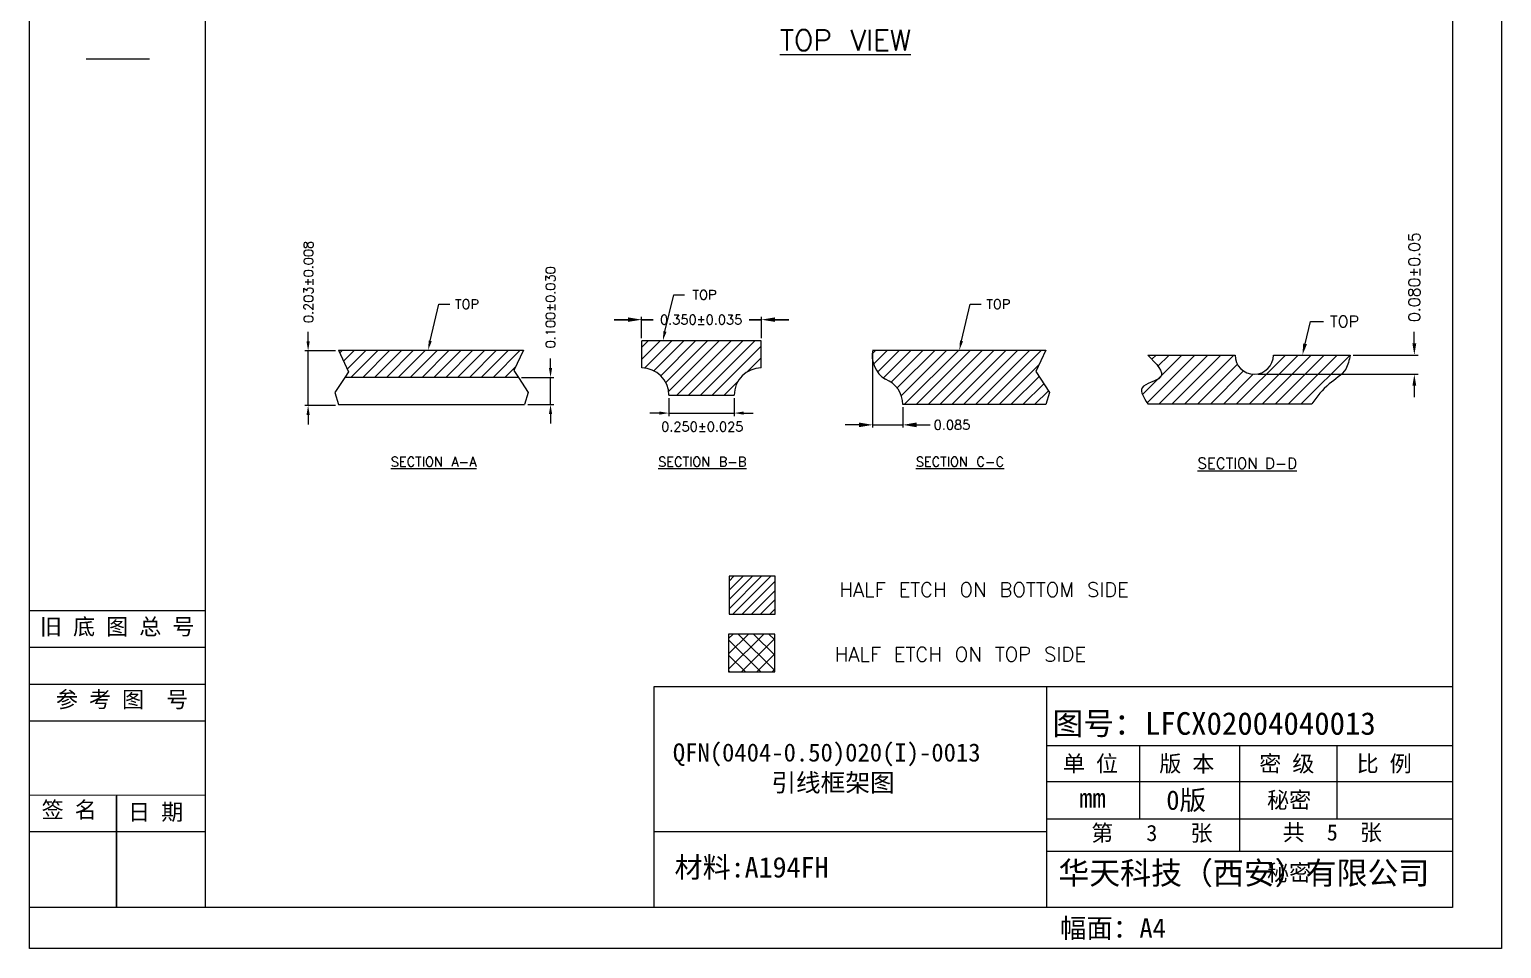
# Model space of a CAD drawing. Header units: millimetres. Extents: x 2103 to 2391, y 501 to 745.
# Drawn here: x 2310.18 to 2320.92, y 720.42 to 727.12 of the extents above; entities that cross this region are included whole.
import ezdxf
from ezdxf.enums import TextEntityAlignment as Align

# ---------------------------------------------------------------- set-up
doc = ezdxf.new("R2010")
doc.units = ezdxf.units.MM
doc.layers.get('Defpoints').update_dxf_attribs({"lineweight": 18})
doc.layers.add('1', color=7, linetype='Continuous', lineweight=18)
doc.layers.add('ETCH', color=4, linetype='Continuous', lineweight=15)
for name, color, linetype in [('HALF ETCH ON TOP SIDE', 6, 'Continuous'), ('TEMPLATE', 7, 'Continuous'), ('标注', 4, 'Continuous')]:
    doc.layers.add(name, color=color, linetype=linetype)
doc.styles.add('SIMPLEX', font='simplex.shx', dxfattribs={"bigfont": 'gbcbig.shx'})
doc.styles.get("Standard").update_dxf_attribs({"font": 'txt', "bigfont": 'gbcbig.shx'})
doc.styles.add('宋体', font='')
doc.styles.get('宋体').set_extended_font_data('宋体')
doc.dimstyles.get("Standard").update_dxf_attribs({"dimscale": 0.12, "dimtxt": 1, "dimasz": 1, "dimexe": 0.3, "dimexo": 0.3, "dimgap": 0.3, "dimtad": 0, "dimdec": 3, "dimzin": 0, "dimdsep": 46, "dimtxsty": 'SIMPLEX', "dimcen": 0.5, "dimdle": 2, "dimclrd": 256, "dimclre": 256, "dimclrt": 256, "dimadec": 0, "dimazin": 0, "dimtfac": 1, "dimtdec": 3, "dimtofl": 0, "dimtmove": 0, "dimatfit": 0, "dimfxl": 1, "dimtolj": 1, "dimtzin": 0, "dimarcsym": 0})
doc.dimstyles.new('tapp', dxfattribs={"dimtxt": 1.15, "dimasz": 1.75, "dimexe": 0.5, "dimexo": 0.5, "dimgap": 0.2, "dimtad": 0, "dimdec": 3, "dimzin": 0, "dimdsep": 46, "dimtxsty": 'SIMPLEX', "dimcen": 0, "dimdle": 3.5, "dimclrd": 256, "dimclre": 256, "dimclrt": 256, "dimazin": 0, "dimtfac": 0.6, "dimtdec": 3, "dimtofl": 0, "dimtmove": 0, "dimatfit": 3, "dimfxl": 1, "dimtolj": 1, "dimtzin": 0, "dimarcsym": 0})
pattern_1 = [(45, (244.014477, -73.50313), (-0.0432174826, 0.0432174826), [])]

# ---------------------------------------------------------------- blocks, each defined once
blk = doc.blocks.new('*D65')
at = {"layer": 'Defpoints', "color": 0, "transparency": 16777216}
for p in [(2316.331, 724.785), (2316.551, 724.388), (2316.551, 724.24)]:
    blk.add_point(p, dxfattribs=at)
at = {"layer": '标注', "lineweight": 5, "transparency": 16777216}
for p, q in [((2316.331, 724.765), (2316.331, 724.22)), ((2316.551, 724.368), (2316.551, 724.22)), ((2316.231, 724.24), (2316.131, 724.24)), ((2316.331, 724.24), (2316.551, 724.24)), ((2316.651, 724.24), (2316.751, 724.24))]:
    blk.add_line(p, q, dxfattribs=at)
at = {"layer": '标注', "transparency": 16777216}
for points in [[(2316.231, 724.223), (2316.231, 724.257), (2316.331, 724.24)], [(2316.651, 724.257), (2316.651, 724.223), (2316.551, 724.24)]]:
    blk.add_solid(points, dxfattribs=at)
at = {"layer": '标注', "lineweight": 13, "transparency": 16777216, "insert": (2316.91, 724.24), "char_height": 0.0693, "attachment_point": 5, "style": 'SIMPLEX'}
blk.add_mtext('\\A1;0.085', dxfattribs=at)
blk = doc.blocks.new('*D97')
at = {"layer": 'Defpoints', "color": 0, "transparency": 16777216}
for p in [(2315.519, 725.007), (2314.646, 724.853), (2315.519, 724.853)]:
    blk.add_point(p, dxfattribs=at)
at = {"layer": '标注', "linetype": 'Continuous', "lineweight": -2, "transparency": 16777216}
for p, q in [((2314.546, 725.007), (2314.446, 725.007)), ((2314.646, 725.007), (2314.73, 725.007)), ((2315.519, 725.007), (2315.43, 725.007)), ((2315.619, 725.007), (2315.719, 725.007))]:
    blk.add_line(p, q, dxfattribs=at)
at = {"layer": '标注', "linetype": 'Continuous', "lineweight": 5, "transparency": 16777216}
for p, q in [((2314.646, 724.873), (2314.646, 725.027)), ((2315.519, 724.873), (2315.519, 725.027))]:
    blk.add_line(p, q, dxfattribs=at)
at = {"layer": '标注', "transparency": 16777216}
for points in [[(2314.546, 724.991), (2314.546, 725.024), (2314.646, 725.007)], [(2315.619, 725.024), (2315.619, 724.991), (2315.519, 725.007)]]:
    blk.add_solid(points, dxfattribs=at)
at = {"layer": '标注', "lineweight": 5, "transparency": 16777216, "insert": (2315.08, 725.007), "char_height": 0.0693, "attachment_point": 5}
blk.add_mtext('\\A1;0.350%%p0.035', dxfattribs=at)

msp = doc.modelspace()

# ---------------------------------------------------------------- hatches: boundary and pattern name
at = {"layer": 'ETCH', "lineweight": 13}
h = msp.add_hatch(dxfattribs=at)
h.set_pattern_fill('ANSI31', color=256, scale=0.01925)
h.set_pattern_definition(pattern_1)
h.paths.add_polyline_path([(2314.64629, 724.85335), (2314.64629, 724.65502, -0.41421356), (2314.84463, 724.45668), (2315.32063, 724.45668, -0.41421356), (2315.51897, 724.65502), (2315.51897, 724.85335)])
h = msp.add_hatch(dxfattribs=at)
h.set_pattern_fill('ANSI31', color=256, scale=0.01925)
h.set_pattern_definition(pattern_1)
h.paths.add_polyline_path([(2313.78295, 724.7846), (2312.4345, 724.7846), (2312.50698, 724.62785), (2312.47998, 724.58625), (2313.74688, 724.58625), (2313.71439, 724.63631)])
h = msp.add_hatch(dxfattribs=at)
h.set_pattern_fill('ANSI31', color=256, scale=0.01925)
h.set_pattern_definition(pattern_1)
h.paths.add_polyline_path([(2317.59422, 724.78479), (2316.33087, 724.78479, 0.31443922), (2316.42499, 724.57283, -0.30876392), (2316.55108, 724.38812), (2317.59404, 724.38812), (2317.62011, 724.47652), (2317.52175, 724.62805)])
h = msp.add_hatch(dxfattribs=at)
h.set_pattern_fill('ANSI31', color=4, scale=0.021)
h.set_pattern_definition([(45, (660.42652, -216.033014), (-0.0471463446, 0.0471463446), [])])
edge = h.paths.add_edge_path()
edge.add_spline(control_points=[(2318.33805, 724.39375), (2318.30495, 724.45525), (2318.24562, 724.56551), (2318.47802, 724.60351), (2318.38752, 724.6978), (2318.33805, 724.74935)], knot_values=[0, 0, 0, 0, 0.23065735, 0.41351244, 0.63404228, 0.63404228, 0.63404228, 0.63404228], degree=3, periodic=0)
edge.add_line((2318.33805, 724.74935), (2318.97468, 724.74935))
edge.add_arc((2319.11468, 724.74935), 0.14, 180, 360)
edge.add_line((2319.25468, 724.74935), (2319.81468, 724.74935))
edge.add_arc((2324.24519, 720.97272), 5.82172, 139.55528, 144.010818)
edge.add_line((2319.53468, 724.39375), (2318.33805, 724.39375))
edge = h.paths.add_edge_path(flags=16)
edge.add_line((2319.7921, 724.73309), (2319.80836, 724.74935))
h = msp.add_hatch(dxfattribs=at)
h.set_pattern_fill('ANSI31', color=4, scale=0.015, style=0)
h.set_pattern_definition([(45, (1387.86313, 367.09345), (-0.0336759605, 0.0336759605), [])])
h.paths.add_polyline_path([(2315.62022, 723.13564), (2315.28398, 723.13564), (2315.28398, 722.85904), (2315.62022, 722.85904)])
at = {"layer": 'HALF ETCH ON TOP SIDE', "lineweight": 13}
h = msp.add_hatch(dxfattribs=at)
h.set_pattern_fill('ANSI37', color=6, scale=0.025, style=0)
h.set_pattern_definition([(45, (1387.16599, 366.83461), (-0.056126601, 0.056126601), []), (135, (1387.16599, 366.83461), (-0.056126601, -0.056126601), [])])
h.paths.add_polyline_path([(2315.61659, 722.71476), (2315.28036, 722.71476), (2315.28036, 722.43816), (2315.61659, 722.43816)])

# ---------------------------------------------------------------- linework, layer by layer
at = {"lineweight": 13, "ltscale": 0.1}
for p, q in [((2318.33805, 724.74935), (2318.97468, 724.74935)), ((2319.25468, 724.74935), (2319.81468, 724.74935)), ((2318.33805, 724.39375), (2319.53468, 724.39375))]:
    msp.add_line(p, q, dxfattribs=at)
msp.add_arc((2319.11468, 724.74935), 0.14, 180, 0, dxfattribs=at)
msp.add_spline([(2319.81468, 724.74935), (2319.78187, 724.64653), (2319.66164, 724.5389), (2319.53491, 724.39436)], degree=3, dxfattribs=at)
at = {"layer": '1', "lineweight": 0, "ltscale": 0.1}
msp.add_spline([(2318.33805, 724.74935), (2318.43177, 724.58701), (2318.29717, 724.5093), (2318.33805, 724.39375)], degree=3, dxfattribs=at)
at = {"layer": 'TEMPLATE', "color": 7, "lineweight": 13}
for p, q in [((2310.59461, 726.91054), (2311.05552, 726.91054)), ((2311.4632, 722.88415), (2310.17979, 722.88415)), ((2311.4632, 722.61539), (2310.17979, 722.61539)), ((2311.4632, 722.34664), (2310.17979, 722.34664)), ((2314.73634, 720.72139), (2314.73634, 722.33309)), ((2314.73634, 722.33309), (2320.56144, 722.33309)), ((2317.60015, 722.33309), (2317.60015, 720.72139)), ((2311.4632, 722.07789), (2310.17979, 722.07789)), ((2317.60015, 721.90179), (2320.56144, 721.90179)), ((2318.27768, 721.89636), (2318.27768, 721.36623)), ((2319.00695, 721.89636), (2319.00695, 721.13041)), ((2319.71727, 721.89636), (2319.71727, 721.36623)), ((2317.60015, 721.63828), (2320.56144, 721.63828)), ((2310.17979, 721.54092), (2311.4632, 721.54038)), ((2310.81453, 721.54092), (2310.81453, 720.72692)), ((2310.81453, 720.72692), (2310.81453, 721.53294)), ((2317.60015, 721.36623), (2320.56144, 721.36623)), ((2311.4632, 721.27111), (2310.17979, 721.27111)), ((2317.60015, 721.27111), (2314.73634, 721.27111)), ((2317.60015, 721.13041), (2320.56144, 721.13041)), ((2311.46236, 720.72052), (2310.18344, 720.72052))]:
    msp.add_line(p, q, dxfattribs=at)
at = {"layer": '标注', "lineweight": 13}
for p, q in [((2313.10381, 724.85202, 0.02828), (2313.16747, 725.11998, 0.02828)), ((2313.16747, 725.11998, 0.02828), (2313.24605, 725.11998, 0.02828)), ((2314.81611, 724.92078, 0.02828), (2314.87977, 725.18874, 0.02828)), ((2314.87977, 725.18874, 0.02828), (2314.95835, 725.18874, 0.02828)), ((2316.97941, 724.85222, 0.02828), (2317.04306, 725.12018, 0.02828)), ((2317.04306, 725.12018, 0.02828), (2317.12165, 725.12018, 0.02828)), ((2312.21253, 724.84797, 0.03936), (2312.21253, 724.91727, 0.03936)), ((2319.48573, 724.83107), (2319.52431, 724.99347)), ((2319.52431, 724.99347), (2319.61956, 724.99347)), ((2320.28266, 724.83335), (2320.28266, 724.91735)), ((2312.41176, 724.77867, 0.03936), (2312.18943, 724.77867, 0.03936)), ((2312.21253, 724.38235, 0.03936), (2312.21253, 724.77867, 0.03936)), ((2313.98112, 724.65555, 0.03936), (2313.98112, 724.72485, 0.03936)), ((2319.83636, 724.74935), (2320.31066, 724.74935)), ((2313.76998, 724.58625, 0.03936), (2314.00422, 724.58625, 0.03936)), ((2313.98112, 724.38789, 0.03936), (2313.98112, 724.58625, 0.03936)), ((2319.14268, 724.60935), (2320.31066, 724.60935)), ((2320.28266, 724.52535), (2320.28266, 724.44135)), ((2312.41176, 724.38235, 0.03936), (2312.18943, 724.38235, 0.03936)), ((2313.81546, 724.38789, 0.03936), (2314.00422, 724.38789, 0.03936)), ((2314.84463, 724.43358, 0.03936), (2314.84463, 724.30289, 0.03936)), ((2315.32063, 724.43358, 0.03936), (2315.32063, 724.30289, 0.03936)), ((2312.21253, 724.31305, 0.03936), (2312.21253, 724.24375, 0.03936)), ((2313.98112, 724.31859, 0.03936), (2313.98112, 724.24929, 0.03936)), ((2314.77533, 724.32599, 0.03936), (2314.70603, 724.32599, 0.03936)), ((2314.84463, 724.32599, 0.03936), (2315.32063, 724.32599, 0.03936)), ((2315.38993, 724.32599, 0.03936), (2315.45923, 724.32599, 0.03936))]:
    msp.add_line(p, q, dxfattribs=at)
at = {"layer": '标注', "color": 7, "lineweight": 13}
for p, q in [((2314.64629, 724.65502, 0.02828), (2314.64629, 724.85335, 0.02828)), ((2315.51897, 724.85335, 0.02828), (2314.64629, 724.85335, 0.02828)), ((2315.51897, 724.65502, 0.02828), (2315.51897, 724.85335, 0.02828)), ((2312.4345, 724.7846, 0.02828), (2313.78295, 724.7846, 0.02828)), ((2312.4345, 724.7846, 0.02828), (2312.50698, 724.62785, 0.02828)), ((2313.78295, 724.7846, 0.02828), (2313.71439, 724.63631, 0.02828)), ((2316.33133, 724.78479, 0.02828), (2317.59422, 724.78479, 0.02828)), ((2317.59422, 724.78479, 0.02828), (2317.52175, 724.62805, 0.02828)), ((2312.47998, 724.58625, 0.02828), (2312.40861, 724.4763, 0.02828)), ((2312.50698, 724.62785, 0.02828), (2312.47998, 724.58625, 0.02828)), ((2313.74688, 724.58625, 0.02828), (2312.47998, 724.58625, 0.02828)), ((2313.71439, 724.63631, 0.02828), (2313.74688, 724.58625, 0.02828)), ((2313.74688, 724.58625, 0.02828), (2313.81825, 724.4763, 0.02828)), ((2317.52175, 724.62805, 0.02828), (2317.62011, 724.47652, 0.02828)), ((2312.40861, 724.4763, 0.02828), (2312.43468, 724.38789, 0.02828)), ((2313.81825, 724.4763, 0.02828), (2313.79218, 724.38789, 0.02828)), ((2317.62011, 724.47652, 0.02828), (2317.59404, 724.38812, 0.02828)), ((2312.43468, 724.38789, 0.02828), (2313.79236, 724.38789, 0.02828)), ((2314.84463, 724.45668, 0.02828), (2315.32063, 724.45668, 0.02828)), ((2317.59422, 724.38812, 0.02828), (2316.55108, 724.38812, 0.02828)), ((2315.28398, 723.13564), (2315.28398, 722.85904)), ((2315.62022, 723.13564), (2315.28398, 723.13564)), ((2315.62022, 722.85904), (2315.62022, 723.13564)), ((2315.28398, 722.85904), (2315.62022, 722.85904)), ((2315.28036, 722.71476), (2315.28036, 722.43816)), ((2315.61659, 722.71476), (2315.28036, 722.71476)), ((2315.61659, 722.43816), (2315.61659, 722.71476)), ((2315.28036, 722.43816), (2315.61659, 722.43816))]:
    msp.add_line(p, q, dxfattribs=at)
for centre, radius, start, end in [((2316.52979, 724.74625, 0.02828), 0.20263, 168.329999, 238.854861), ((2314.64629, 724.45668, 0.02828), 0.19834, 0, 90), ((2315.51897, 724.45668, 0.02828), 0.19834, 90, 180), ((2316.35274, 724.38812, 0.02828), 0.19834, 0, 68.635203)]:
    msp.add_arc(centre, radius, start, end, dxfattribs=at)
at = {"layer": '标注', "lineweight": 13}
for points in [[(2314.82735, 724.91811, 0.02828), (2314.8001, 724.85335, 0.02828), (2314.80488, 724.92345, 0.02828)], [(2312.20098, 724.84797, 0.03936), (2312.22408, 724.84797, 0.03936), (2312.21253, 724.77867, 0.03936)], [(2313.11505, 724.84936, 0.02828), (2313.08779, 724.7846, 0.02828), (2313.09257, 724.85469, 0.02828)], [(2316.99064, 724.84955, 0.02828), (2316.96339, 724.78479, 0.02828), (2316.96817, 724.85489, 0.02828)], [(2319.49935, 724.82784), (2319.46631, 724.74935), (2319.47211, 724.83431)], [(2320.26866, 724.83335), (2320.29666, 724.83335), (2320.28266, 724.74935)], [(2313.96957, 724.65555, 0.03936), (2313.99267, 724.65555, 0.03936), (2313.98112, 724.58625, 0.03936)], [(2320.26866, 724.52535), (2320.29666, 724.52535), (2320.28266, 724.60935)], [(2312.20098, 724.31305, 0.03936), (2312.22408, 724.31305, 0.03936), (2312.21253, 724.38235, 0.03936)], [(2313.96957, 724.31859, 0.03936), (2313.99267, 724.31859, 0.03936), (2313.98112, 724.38789, 0.03936)], [(2314.77533, 724.33754, 0.03936), (2314.77533, 724.31444, 0.03936), (2314.84463, 724.32599, 0.03936)], [(2315.38993, 724.33754, 0.03936), (2315.38993, 724.31444, 0.03936), (2315.32063, 724.32599, 0.03936)]]:
    msp.add_solid(points, dxfattribs=at)

# ---------------------------------------------------------------- texts
at = {"layer": 'TEMPLATE', "color": 7, "lineweight": 13, "style": '宋体'}
for s, height, p in [('图号：LFCX02004040013', 0.165, (2317.64253, 721.97982, 0.00529)), ('单 位', 0.118102, (2317.71888, 721.71023)), ('版 本', 0.118102, (2318.42178, 721.71023)), ('密 级', 0.118102, (2319.15105, 721.71023)), ('比 例', 0.118102, (2319.86138, 721.71023)), ('0版', 0.141722, (2318.47331, 721.43251)), ('秘密', 0.118102, (2319.208, 721.44516)), ('mm', 0.141722, (2317.83821, 721.44846)), ('秘密', 0.118102, (2319.208, 720.9151)), ('幅面：A4', 0.141722, (2317.69722, 720.4996))]:
    msp.add_text(s, height=height, dxfattribs=at).set_placement(p)
at = {"layer": 'TEMPLATE', "color": 7, "lineweight": 13, "attachment_point": 1, "style": '宋体'}
for s, insert, char_height in [('{\\fSimSun|b0|i0|c134|p2;旧 底 图 总 号}', (2310.25641, 722.8275), 0.118102), ('{\\fSimSun|b0|i0|c134|p2;参 考 图  号}', (2310.37254, 722.29683), 0.118102), ('{\\fSimSun|b0|i0|c134|p2; 签 名}', (2310.18796, 721.49161), 0.118102), ('{\\fSimSun|b0|i0|c134|p2; 日 期}', (2310.8193, 721.47565), 0.118102), ('{\\fSimSun|b0|i0|c134|p2;第   \\fSimSun|b0|i0|c0|p2;3\\fSimSun|b0|i0|c134|p2;   张}', (2317.92565, 721.32297), 0.118102), ('共  5  张', (2319.32241, 721.32699), 0.118102), ('材料:A194FH', (2314.88631, 721.08878, 0.00529), 0.1499), ('{\\fSimSun|b0|i0|c134|p2;华天科技（西安）有限公司}', (2317.68553, 721.05445), 0.1653429)]:
    msp.add_mtext(s, dxfattribs=dict(at, insert=insert, char_height=char_height))
at = {"layer": 'TEMPLATE', "color": 7, "lineweight": 13, "insert": (2314.87338, 721.91688), "char_height": 0.132, "width": 3.4845455, "attachment_point": 1, "style": '宋体'}
msp.add_mtext('{\\C0;\\f宋体|b0|i0|c134|p2;QFN(0404-0.50)020(I)-0013\\f宋体|b0|i0|c134|p2;           \\P        引线框架图}', dxfattribs=at)
at = {"layer": '标注', "lineweight": 13}
for s, p in [('HALF ETCH ON BOTTOM SIDE', (2318.20024, 723.03843)), ('HALF ETCH ON TOP SIDE', (2317.88694, 722.56652, -0.03935))]:
    msp.add_text(s, height=0.105, dxfattribs=at).set_placement(p, align=Align.MIDDLE_RIGHT)
at = {"layer": '标注', "lineweight": 13, "attachment_point": 5}
for s, insert, char_height in [('{\\LTOP VIEW}', (2316.13222, 727.04614, 0.07514), 0.15), ('\\A1;TOP', (2315.10474, 725.18874, 0.02828), 0.0693), ('\\A1;TOP', (2313.3724, 725.11998, 0.02828), 0.0693), ('\\A1;TOP', (2317.248, 725.12018, 0.02828), 0.0693), ('\\A1;TOP', (2319.77272, 724.99347), 0.084), ('\\A1;0.250%%P0.025', (2315.08821, 724.2269, 0.03936), 0.0693), ('\\A1;{\\LSECTION A-A}', (2313.1288, 723.97102, 0.03936), 0.0693), ('\\A1;{\\LSECTION B-B}', (2315.08821, 723.97102, 0.03936), 0.0693), ('\\A1;{\\LSECTION C-C}', (2316.96769, 723.97102, 0.03936), 0.0693)]:
    msp.add_mtext(s, dxfattribs=dict(at, insert=insert, char_height=char_height))
at = {"layer": '标注', "lineweight": 13, "insert": (2312.21494, 725.28193, 0.03936), "char_height": 0.0693, "attachment_point": 5, "rotation": 90}
msp.add_mtext('\\A1;0.203%%p0.008', dxfattribs=at)
at = {"layer": '标注', "color": 4, "lineweight": 13, "insert": (2320.28266, 725.31752), "char_height": 0.084, "attachment_point": 5, "rotation": 90, "style": 'SIMPLEX'}
msp.add_mtext('\\A1;\\Fsimplex.shx|c1;\\C256;0.080±0.05', dxfattribs=at)
at = {"layer": '标注', "lineweight": 13, "insert": (2319.06393, 723.95989, -0.00576), "char_height": 0.0798336, "attachment_point": 5, "style": 'SIMPLEX'}
msp.add_mtext('{\\LSECTION D-D}', dxfattribs=at)

# ---------------------------------------------------------------- dimensions: what is measured, and where the dimension line sits
at = {"layer": '标注', "lineweight": 5}
dim = msp.add_linear_dim(base=(2315.51897, 725.00734), p1=(2314.64629, 724.85335, 0.02828), p2=(2315.51897, 724.85335, 0.02828), dimstyle='tapp', override={"dimtxt": 0.0693, "dimasz": 0.1, "dimexe": 0.02, "dimexo": 0.02, "dimgap": 0.05, "dimlfac": 0.400916, "dimtxsty": 'Standard', "dimtol": 1, "dimlim": 0, "dimtp": 0.035, "dimtm": 0.035, "dimtfac": 1, "dimtofl": 1, "dimlwe": 5}, dxfattribs=at)
dim.commit()
dim.dimension.update_dxf_attribs({"geometry": '*D97', "text_midpoint": (2315.08019, 725.00734), "dimtype": 160})
at = {"layer": '标注', "lineweight": 13}
dim = msp.add_linear_dim(base=(2316.55108, 724.23999, 0.01181), p1=(2316.33136, 724.78479, 0.02828), p2=(2316.55108, 724.38812, 0.02828), text='0.085', dimstyle='Standard', override={"dimscale": 1, "dimtxt": 0.0693, "dimasz": 0.1, "dimexe": 0.02, "dimexo": 0.02, "dimgap": 0.02, "dimtxsty": 'SIMPLEX', "dimtofl": 1, "dimlwd": 5, "dimlwe": 5, "dimarcsym": 2}, dxfattribs=at)
dim.commit()
dim.dimension.update_dxf_attribs({"geometry": '*D65', "text_midpoint": (2316.90968, 724.23999, 0.01181)})

# ---------------------------------------------------------------- next in the draw order: texts
at = {"layer": '标注', "lineweight": 5, "insert": (2313.98112, 725.09703, 0.03936), "char_height": 0.0693, "attachment_point": 5, "rotation": 90, "bg_fill": 2}
msp.add_mtext('{\\Ftxt,gbcbig.shx;0.100±\\A1;0.030', dxfattribs=at)

# ---------------------------------------------------------------- next in the draw order: linework, layer by layer
at = {"layer": 'TEMPLATE', "color": 7, "lineweight": 13}
for points in [[(2310.17979, 735.33366), (2320.91898, 735.33366), (2320.91898, 720.42086), (2310.17979, 720.42086)], [(2311.4632, 735.03132), (2320.56144, 735.03132), (2320.56144, 720.72139), (2311.4632, 720.72139)]]:
    msp.add_lwpolyline(points, close=True, dxfattribs=at)

doc.saveas('drawing.dxf')
